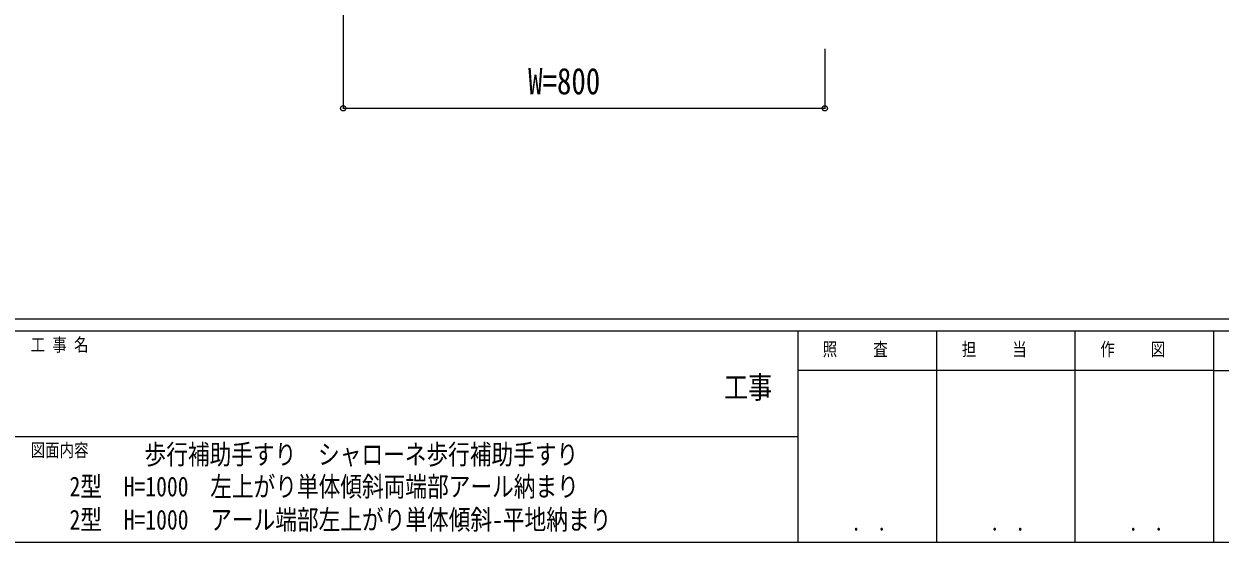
# Model space of a CAD drawing. Units: millimetres, scale not verified. Extents: x -4015 to 4015, y -2862 to 2860.
# Drawn here: x -50 to 1936, y -2860 to -2000 of the extents above; entities that cross this region are included whole.
import ezdxf
from ezdxf.enums import TextEntityAlignment as Align

# ---------------------------------------------------------------- set-up
doc = ezdxf.new("R2010")
doc.units = ezdxf.units.MM
doc.header["$LTSCALE"] = 10
doc.layers.add('0-1_USER1', color=3, linetype='Continuous')
doc.layers.add('0-4_YKK_D', color=6, linetype='Continuous')
doc.layers.add('0-5_YKK_ZWAK', color=92, linetype='Continuous', lineweight=18)
doc.styles.add('ＭＳ ゴシック', font='')
doc.styles.get('ＭＳ ゴシック').set_extended_font_data('MS Gothic')

msp = doc.modelspace()

# ---------------------------------------------------------------- linework, layer by layer
at = {"layer": '0-4_YKK_D'}
for p, q in [((479.69, -1680.9), (479.69, -2140.9)), ((1279.69, -2040.9), (1279.69, -2140.9)), ((1279.69, -2139.9), (479.69, -2139.9))]:
    msp.add_line(p, q, dxfattribs=at)
for centre in [(479.69, -2139.9), (1279.69, -2139.9)]:
    msp.add_circle(centre, 4.25, dxfattribs=at)
at = {"layer": '0-5_YKK_ZWAK', "color": 7}
for p, q in [((3834.72, -2489.9), (-3965.28, -2489.9)), ((1234.72, -2509.9), (-65.28, -2509.9)), ((1924.72, -2509.9), (1924.72, -2859.9)), ((2124.72, -2509.9), (1924.72, -2509.9)), ((-65.28, -2859.9), (1234.72, -2859.9)), ((1234.72, -2859.9), (1924.72, -2859.9)), ((1924.72, -2859.9), (2124.72, -2859.9))]:
    msp.add_line(p, q, dxfattribs=at)
at = {"layer": '0-5_YKK_ZWAK'}
for p, q in [((1464.72, -2509.9), (1464.72, -2859.9)), ((1694.72, -2509.9), (1694.72, -2859.9)), ((1924.72, -2574.9), (1234.72, -2574.9)), ((1924.72, -2574.9), (2124.72, -2574.9)), ((-65.28, -2684.9), (1234.72, -2684.9))]:
    msp.add_line(p, q, dxfattribs=at)
at = {"layer": '0-5_YKK_ZWAK', "color": 7}
msp.add_lwpolyline([(1924.72, -2509.9), (1234.72, -2509.9), (1234.72, -2859.9)], dxfattribs=at)

# ---------------------------------------------------------------- texts
at = {"layer": '0-1_USER1', "style": 'ＭＳ ゴシック', "width": 0.8}
for s, p in [('歩行補助手すり\u3000シャローネ歩行補助手すり', (150.05, -2740.73)), ('2型\u3000H=1000\u3000左上がり単体傾斜両端部アール納まり', (25.39, -2794.07)), ('2型\u3000H=1000\u3000アール端部左上がり単体傾斜-平地納まり', (25.39, -2849.07))]:
    msp.add_text(s, height=32.99, dxfattribs=at).set_placement(p, align=Align.BOTTOM_LEFT)
at = {"layer": '0-4_YKK_D', "style": 'ＭＳ ゴシック', "width": 0.8}
msp.add_text('W=800', height=43.99, dxfattribs=at).set_placement((786.89, -2129.9), align=Align.BOTTOM_LEFT)
at = {"layer": '0-5_YKK_ZWAK', "color": 7, "style": 'ＭＳ ゴシック', "width": 0.8}
for s, height, p in [('工 事 名', 21.99, (-39.03, -2549.9)), ('照     査', 21.99, (1276.12, -2557.4)), ('担     当', 21.99, (1506.92, -2557.4)), ('作     図', 21.99, (1736.92, -2557.4)), ('工事', 36.66, (1112.03, -2632.36)), ('図面内容', 21.99, (-39.03, -2724.9)), ('． ．', 25.92, (1324.7, -2849.25)), ('． ．', 25.92, (1554.7, -2849.25)), ('． ．', 25.92, (1784.7, -2849.25))]:
    msp.add_text(s, height=height, dxfattribs=at).set_placement(p, align=Align.BOTTOM_LEFT)

doc.saveas('drawing.dxf')
